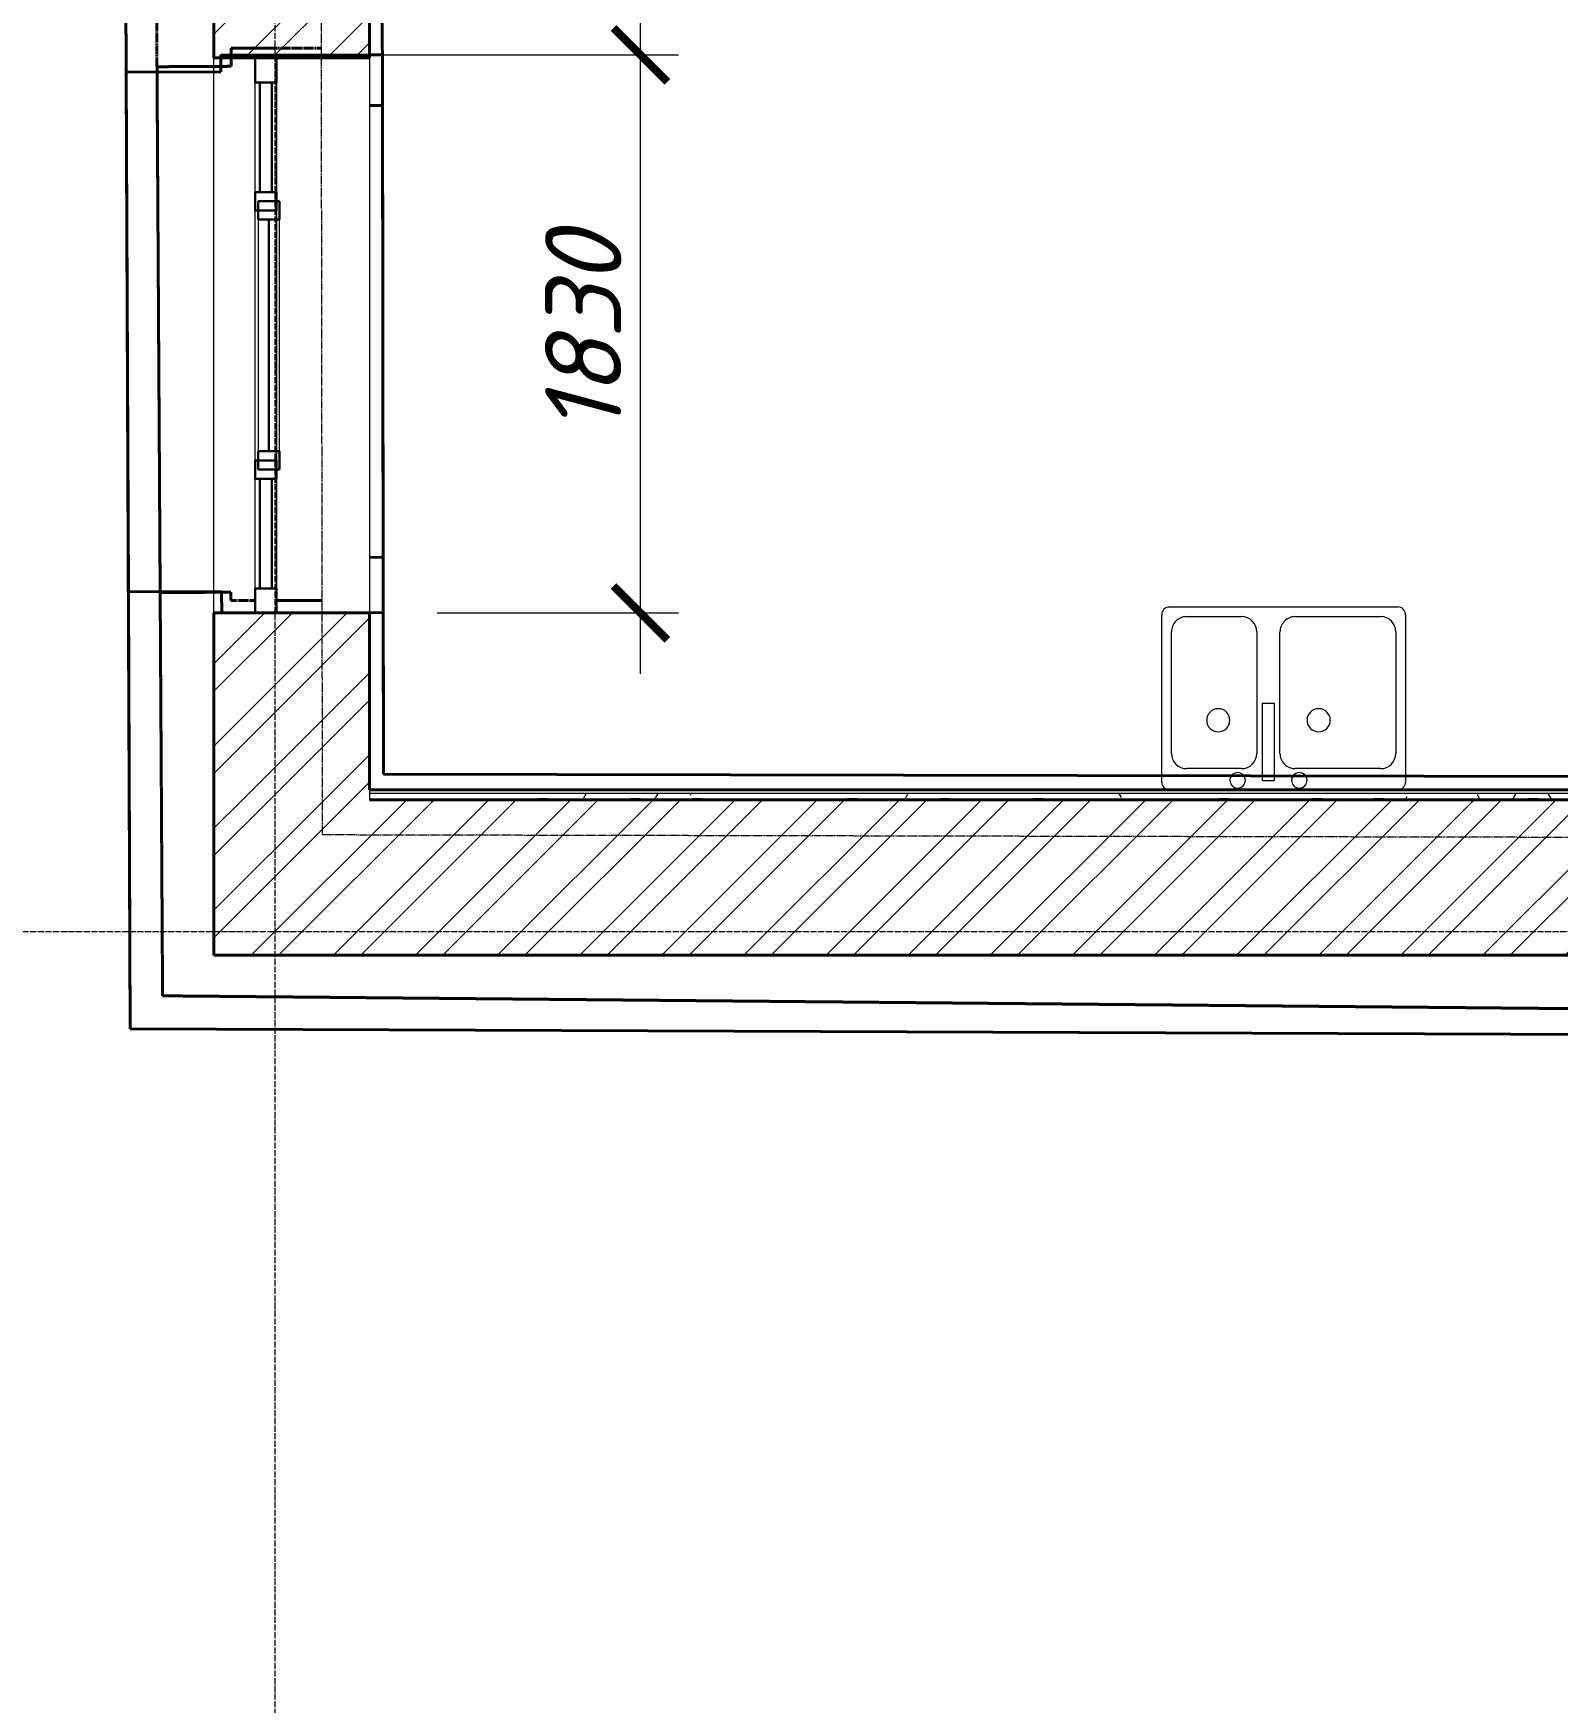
# Model space of a CAD drawing. Header units: millimetres. Extents: x 749182 to 2267578, y 70462 to 311449.
# Drawn here: x 1951487 to 1956488, y 81695 to 87169 of the extents above; entities that cross this region are included whole.
import ezdxf

# ---------------------------------------------------------------- set-up
doc = ezdxf.new("R2010")
doc.units = ezdxf.units.MM
for name, pattern in [('ADSK_Линия сетки', [25, 20, -2.5, 0, -2.5]), ('ADSK_Сверху', [4.5, 3, -1.5]), ('осеваяX2', [4, 2.5, -0.5, 0.5, -0.5])]:
    doc.linetypes.add(name, pattern=pattern)
doc.layers.get('Defpoints').update_dxf_attribs({"color": 255})
for name, color, linetype, lineweight in [('_ Окна', 7, 'Continuous', 30), ('Витраж', 7, 'Continuous', 9), ('Окна', 7, 'Continuous', 18), ('Оси', 165, 'осеваяX2', 13), ('Панели витража', 7, 'Continuous', 9), ('Перекрытие', 7, 'Continuous', 18), ('размеры', 7, 'Continuous', 9), ('Сантехника', 7, 'Continuous', 18), ('Стены', 184, 'Continuous', 40), ('Стены внутренние', 7, 'Continuous', 18), ('Стены наружные', 7, 'Continuous', 18), ('Стены разрез', 7, 'Continuous', 35), ('Стены штриховка', 7, 'Continuous', 18)]:
    doc.layers.add(name, color=color, linetype=linetype, lineweight=lineweight)
doc.styles.add('М2', font='isocpeui.ttf')
doc.dimstyles.new('SPDS 1_100', dxfattribs={"dimscale": 100, "dimtxt": 2.5, "dimasz": 1.77, "dimexe": 1.25, "dimexo": 0.625, "dimtad": 1, "dimdec": 0, "dimrnd": 0.001, "dimzin": 9, "dimtxsty": 'М2', "dimblk": 'ARCHTICK', "dimcen": 2.5, "dimdle": 2, "dimclrt": 256, "dimadec": 0, "dimazin": 2, "dimtfac": 0.75, "dimtdec": 0, "dimtmove": 1, "dimatfit": 3, "dimfxl": 0, "dimtolj": 1, "dimlwd": 9, "dimlwe": 9, "dimarcsym": 0})
pattern_1 = [(45, (1958220.23, 75616.62), (-134.7038, 134.7038), []), (45, (1958310.03, 75616.62), (-134.7038, 134.7038), [])]

# ---------------------------------------------------------------- blocks, each defined once
blk = doc.blocks.new('Существующие стены 2 этаж - Существующие стены 2 этаж-699583-01 План 1-го этажа маркировочный')
at = {"layer": 'Стены', "color": 254, "linetype": 'ADSK_Сверху', "true_color": 0xe8c5d7}
for p, q in [((-6309.6, 8396), (-6353.1, 15628.6)), ((-6334.1, 12476), (-6327.9, 11443.1)), ((-6084.3, 11444.5), (-6084.3, 11503.9)), ((-6084.3, 11503.9), (-5944.3, 11503.8)), ((-5944.3, 11503.8), (-6084.3, 11503.9)), ((-6084.3, 11503.9), (-6084.3, 11444.5)), ((-5944.3, 11503.8), (-5788.4, 11503.7)), ((-5788.4, 11503.7), (-5944.3, 11503.8)), ((-6327.9, 11443.1), (-6084.3, 11444.5)), ((-6084.3, 11444.5), (-6327.9, 11443.1)), ((-6327.9, 11443.1), (-6317.5, 9718.4)), ((-6327.9, 11443.1), (-6317.5, 9718.4)), ((-6317.5, 9718.4), (-6327.9, 11443.1)), ((-6085.5, 9719.8), (-6317.5, 9718.4)), ((-6317.5, 9718.4), (-6085.5, 9719.8)), ((-6317.5, 9718.4), (-6309.6, 8396)), ((-6085.6, 9692.9), (-6085.5, 9719.8)), ((-6085.5, 9719.8), (-6085.6, 9692.9)), ((-6006, 9692.8), (-6085.6, 9692.9)), ((-6085.6, 9692.9), (-6006, 9692.8)), ((-5785.8, 9692.7), (-5936, 9692.8)), ((-5936, 9692.8), (-5785.8, 9692.7)), ((-6309.6, 8396), (45.2, 8338.2)), ((45.2, 8338.2), (-6309.6, 8396))]:
    blk.add_line(p, q, dxfattribs=at)
blk = doc.blocks.new('Прямоугольный импост - 70х20_60мм-1225109-01 План 1-го этажа маркировочный')
at = {"layer": 'Витраж', "color": 253, "linetype": 'ADSK_Сверху', "true_color": 0xaaaaaa}
for p, q in [((-5936, 11471.9), (-6006, 11471.9)), ((-6006, 11391.9), (-6006, 11471.9)), ((-5936, 11391.9), (-5936, 11471.9)), ((-6006, 11001.9), (-6006, 11031.9)), ((-5936, 11001.9), (-5936, 11031.9))]:
    blk.add_line(p, q, dxfattribs=at)
blk = doc.blocks.new('Прямоугольный импост - 70х20_60мм-1236811-01 План 1-го этажа маркировочный')
at = {"layer": 'Витраж', "color": 253, "linetype": 'ADSK_Сверху', "true_color": 0xaaaaaa}
for p, q in [((-80, 35), (0, 35)), ((0, 35), (0, -35)), ((0, -35), (-80, -35))]:
    blk.add_line(p, q, dxfattribs=at)
blk = doc.blocks.new('Прямоугольный импост - 70х20_60мм-1236812-01 План 1-го этажа маркировочный')
at = {"layer": 'Витраж', "color": 253, "linetype": 'ADSK_Сверху', "true_color": 0xaaaaaa}
for p, q in [((0, 35), (-80, 35)), ((0, -35), (0, 35)), ((-80, -35), (0, -35))]:
    blk.add_line(p, q, dxfattribs=at)
blk = doc.blocks.new('Прямоугольный импост - 70х20_60мм-1225111-01 План 1-го этажа маркировочный')
at = {"layer": 'Витраж', "color": 253, "linetype": 'ADSK_Сверху', "true_color": 0xaaaaaa}
for p, q in [((-6006, 10971.9), (-6006, 11001.9)), ((-5936, 10971.9), (-5936, 11001.9)), ((-6006, 10121.9), (-6006, 10151.9)), ((-5936, 10121.9), (-5936, 10151.9))]:
    blk.add_line(p, q, dxfattribs=at)
blk = doc.blocks.new('Прямоугольный импост - 70х20_60мм-1225113-01 План 1-го этажа маркировочный')
at = {"layer": 'Витраж', "color": 253, "linetype": 'ADSK_Сверху', "true_color": 0xaaaaaa}
for p, q in [((-6006, 10091.9), (-6006, 10121.9)), ((-5936, 10091.9), (-5936, 10121.9)), ((-6006, 9651.9), (-6006, 9731.9)), ((-5936, 9651.9), (-5936, 9731.9)), ((-6006, 9651.9), (-5936, 9651.9))]:
    blk.add_line(p, q, dxfattribs=at)
blk = doc.blocks.new('Прямоугольный импост - 70х60мм-1236807-01 План 1-го этажа маркировочный')
at = {"layer": 'Витраж', "color": 253, "linetype": 'ADSK_Сверху', "true_color": 0xaaaaaa}
for p, q in [((-30, 35), (30, 35)), ((30, -35), (-30, -35))]:
    blk.add_line(p, q, dxfattribs=at)
blk = doc.blocks.new('Прямоугольный импост - 70х60мм-1225009-01 План 1-го этажа маркировочный')
at = {"layer": 'Витраж', "color": 253, "linetype": 'ADSK_Сверху', "true_color": 0xaaaaaa}
for p, q in [((-5936, 11391.9), (-6006, 11391.9)), ((-6006, 11031.9), (-6006, 11391.9)), ((-5936, 11031.9), (-5936, 11391.9)), ((-6006, 11031.9), (-5936, 11031.9))]:
    blk.add_line(p, q, dxfattribs=at)
blk = doc.blocks.new('Прямоугольный импост - 70х60мм-1242018-01 План 1-го этажа маркировочный')
at = {"layer": 'Витраж', "color": 253, "linetype": 'ADSK_Сверху', "true_color": 0xaaaaaa}
for p, q in [((-5936, 19333.9), (-6006, 19333.9)), ((-6006, 18513.9), (-6006, 19333.9)), ((-5936, 18513.9), (-5936, 19333.9)), ((-6006, 18513.9), (-5936, 18513.9))]:
    blk.add_line(p, q, dxfattribs=at)
blk = doc.blocks.new('Существующие стены 1 эт - Существующие стены 1 эт-653793-01 План 1-го этажа маркировочный')
at = {"layer": 'Стены'}
for p, q in [((-6415.7, 8287.6), (-6440.1, 14023.3)), ((-5589.1, 11975.7), (-5588.2, 11315.6)), ((-6118.3, 11471.9), (-6118.2, 11426.2)), ((-5588.4, 11482.6), (-5631, 11482.5)), ((-5588.4, 11482.6), (-5585.8, 9652.7)), ((-6118.2, 11426.2), (-6429.1, 11424.9)), ((-6421.8, 9720.5), (-6429.1, 11424.9)), ((-5631, 11315.6), (-5588.2, 11315.6)), ((-5588.2, 11315.6), (-5631, 11315.6)), ((-5588.2, 11315.6), (-5586, 9834.1)), ((-5586, 9834.1), (-5588.2, 11315.6)), ((-5588.2, 11315.6), (-5586, 9834.1)), ((-5586, 9834.1), (-5631, 9834)), ((-5631, 9834), (-5586, 9834.1)), ((-5586, 9834.1), (-5585, 9123.2)), ((-6421.8, 9720.5), (-6115.8, 9721.8)), ((-6115.8, 9721.8), (-6115.7, 9651.9)), ((-6115.7, 9651.9), (-6006, 9652.1)), ((-5936, 9652.2), (-5585.8, 9652.7)), ((-5585, 9123.2), (380.1, 9111.3)), ((-29.8, 8263.2), (-6415.7, 8287.6))]:
    blk.add_line(p, q, dxfattribs=at)
at = {"layer": 'Стены разрез'}
for p, q in [((-6439.6, 13891.3), (-6429.1, 11424.9)), ((-5588.4, 11482.6), (-5591.8, 13891.3)), ((-6118.3, 11481.8), (-5978.3, 11482)), ((-6118.2, 11426.2), (-6118.3, 11481.8)), ((-5978.3, 11482), (-5588.4, 11482.6)), ((-6429.1, 11424.9), (-6118.2, 11426.2)), ((-6115.8, 9721.8), (-6421.8, 9720.5)), ((-6421.8, 9720.5), (-6415.7, 8287.6)), ((-6115.7, 9651.9), (-6115.8, 9721.8)), ((-5975.7, 9652.1), (-6115.7, 9651.9)), ((-5585.8, 9652.7), (-5975.7, 9652.1)), ((-5585, 9123.2), (-5585.8, 9652.7)), ((830.5, 9110.3), (-5585, 9123.2)), ((-6415.7, 8287.6), (-29.8, 8263.2))]:
    blk.add_line(p, q, dxfattribs=at)
blk = doc.blocks.new('Системная панель - _AR_Стекло_40мм_привязка по центру-1239009-01 План 1-го этажа маркировочный')
at = {"layer": 'Панели витража', "lineweight": 30}
for p, q in [((180, 20), (-180, 20)), ((-180, 20), (-180, -20)), ((180, -20), (180, 20)), ((-180, -20), (180, -20))]:
    blk.add_line(p, q, dxfattribs=at)
blk = doc.blocks.new('Прямоугольный импост - 70х20_60мм-1225026-01 План 1-го этажа маркировочный')
at = {"layer": 'Витраж', "lineweight": 30}
for p, q in [((-80, 35), (0, 35)), ((-80, -35), (-80, 35)), ((0, 35), (0, -35)), ((0, -35), (-80, -35))]:
    blk.add_line(p, q, dxfattribs=at)
blk = doc.blocks.new('Прямоугольный импост - 70х20_60мм-1225023-01 План 1-го этажа маркировочный')
at = {"layer": 'Витраж', "lineweight": 30}
for p, q in [((0, 35), (-80, 35)), ((-80, 35), (-80, -35)), ((0, -35), (0, 35)), ((-80, -35), (0, -35))]:
    blk.add_line(p, q, dxfattribs=at)
blk = doc.blocks.new('Витраж-тент со смещением вовне - 60мм 30 сдвиг-1466942-01 План 1-го этажа маркировочный')
at = {"layer": '_ Окна'}
for p, q in [((-440, 25), (-440, -45)), ((-440, 25), (-380, 25)), ((-440, -45), (-440, 25)), ((-380, 25), (-380, -45)), ((440, 25), (380, 25)), ((380, 25), (380, -45)), ((440, -45), (440, 25)), ((440, -45), (440, 25)), ((-380, -45), (-440, -45)), ((-380, -10), (380, -10)), ((380, -45), (440, -45))]:
    blk.add_line(p, q, dxfattribs=at)
at = {"layer": 'Окна'}
for p, q in [((380, 25), (-380, 25)), ((-380, -45), (380, -45))]:
    blk.add_line(p, q, dxfattribs=at)
blk = doc.blocks.new('Прямоугольный импост - 70х60мм-V40-01 План 1-го этажа маркировочный')
at = {"layer": 'Витраж'}
for p, q in [((-6006, 9731.9), (-6006, 10091.9)), ((-5936, 10091.9), (-5936, 9731.9))]:
    blk.add_line(p, q, dxfattribs=at)
blk = doc.blocks.new('Прямоугольный импост - 70х60мм-V131-01 План 1-го этажа маркировочный')
at = {"layer": 'Витраж', "lineweight": 30}
for p, q in [((-30, 35), (30, 35)), ((-30, -35), (-30, 35)), ((30, 35), (30, -35)), ((30, -35), (-30, -35))]:
    blk.add_line(p, q, dxfattribs=at)
blk = doc.blocks.new('Прямоугольный импост - 70х60мм-V130-01 План 1-го этажа маркировочный')
at = {"layer": 'Витраж'}
for p, q in [((-6006, 18513.9), (-6006, 19333.9)), ((-5936, 19333.9), (-5936, 18513.9))]:
    blk.add_line(p, q, dxfattribs=at)
blk = doc.blocks.new('Раковина-Двойная-2D - 800 x 600 мм-1933214-01 План 1-го этажа маркировочный')
at = {"layer": 'Сантехника'}
for p, q in [((-118.3, -61.3), (-118.3, -41.4)), ((312.6, -62.1), (312.6, -46)), ((312.6, -46), (350.7, -46)), ((350.7, -46), (350.7, -62.2)), ((681.7, -41.4), (681.7, -62.9)), ((-118.3, -590.6), (-118.3, -61.3)), ((-36.6, -85.8), (243.6, -85.8)), ((312.6, -301), (312.6, -62.1)), ((350.7, -62.2), (350.7, -301)), ((419.8, -85.8), (599.9, -85.8)), ((681.7, -62.9), (681.7, -590.6)), ((-86.6, -534.3), (-86.6, -135.8)), ((293.6, -135.8), (293.6, -534.3)), ((369.8, -534.3), (369.8, -135.8)), ((649.9, -135.8), (649.9, -534.3)), ((350.7, -301), (312.6, -301)), ((243.6, -584.3), (-36.6, -584.3)), ((599.9, -584.3), (419.8, -584.3)), ((660.3, -616), (-92.9, -616))]:
    blk.add_line(p, q, dxfattribs=at)
for centre, radius, start, end in [((-92.9, -41.4), 25.4, 90, 180), ((230.1, -47.7), 25.4, 0, 180), ((230.1, -47.7), 25.4, 180, 215.487), ((230.1, -47.7), 25.4, 324.3163, 0), ((432.5, -47.7), 25.4, 0, 180), ((432.5, -47.7), 25.4, 180, 216.5077), ((432.5, -47.7), 25.4, 323.2974, 0), ((656.3, -41.4), 25.4, 0, 90), ((-36.6, -135.8), 50, 90, 180), ((230.1, -47.7), 25.4, 215.487, 324.3163), ((243.6, -135.8), 50, 360, 90), ((419.8, -135.8), 50, 90, 180), ((432.5, -47.7), 25.4, 216.5077, 323.2974), ((599.9, -135.8), 50, 0, 90), ((166.6, -244.4), 38.1, 0, 180), ((496, -244.4), 38.1, 0, 180), ((166.6, -244.4), 38.1, 180, 0), ((496, -244.4), 38.1, 180, 0), ((-36.6, -534.3), 50, 180, 270), ((243.6, -534.3), 50, 270, 0), ((419.8, -534.3), 50, 180, 270), ((599.9, -534.3), 50, 270, 0), ((-92.9, -590.6), 25.4, 180, 270), ((656.3, -590.6), 25.4, 269.9797, 359.9797)]:
    blk.add_arc(centre, radius, start, end, dxfattribs=at)
blk = doc.blocks.new('_ArchTick')
at = {"color": 0, "linetype": 'ByBlock', "const_width": 0.15}
blk.add_lwpolyline([(-0.5, -0.5), (0.5, 0.5)], dxfattribs=at)
blk = doc.blocks.new('*D2819')
at = {"layer": 'Defpoints', "color": 0, "lineweight": 20, "transparency": 16777216}
for p in [(1952101.9, 87098.5), (1953478.3, 87098.5), (1952749.2, 85268.5)]:
    blk.add_point(p, dxfattribs=at)
at = {"layer": 'размеры', "color": 0, "lineweight": 9, "transparency": 16777216}
for p, q in [((1953478.3, 85068.5), (1953478.3, 87298.5)), ((1952164.4, 87098.5), (1953603.3, 87098.5)), ((1952811.7, 85268.5), (1953603.3, 85268.5))]:
    blk.add_line(p, q, dxfattribs=at)
at = {"layer": 'размеры', "color": 0, "lineweight": 9, "transparency": 16777216, "xscale": 177, "yscale": 177, "zscale": 177}
for p, rotation in [((1953478.3, 87098.5), 90), ((1953478.3, 85268.5), 270)]:
    blk.add_blockref('_ArchTick', p, dxfattribs=dict(at, rotation=rotation))
at = {"layer": 'размеры', "lineweight": 20, "transparency": 16777216, "insert": (1953290.8, 86183.5), "char_height": 250, "width": 560.473, "attachment_point": 5, "rotation": 90, "style": 'М2'}
blk.add_mtext('\\A1;1830', dxfattribs=at)

msp = doc.modelspace()

# ---------------------------------------------------------------- hatches: boundary and pattern name
at = {"layer": 'Стены внутренние', "lineweight": 9}
h = msp.add_hatch(dxfattribs=at)
h.set_pattern_fill('FP_2', color=256, style=0, pattern_type=2)
h.set_pattern_definition([(0, (1958220.23, 75616.62), (406.4, 101.6), [33.528, -271.272, 33.528, -271.272, -1625.6]), (0, (1958220.23, 75616.62), (406.4, 101.6), [-609.6, 33.528, -576.072, 33.528, -271.272, -711.2]), (0, (1958220.23, 75616.62), (406.4, 101.6), [-1524, 33.528, -169.672, 33.528, -474.472]), (120, (1958372.63, 75667.42), (-291.1882, 301.1527), [33.528, -271.272, 33.528, -271.272, -1625.6]), (120, (1958372.63, 75667.42), (-291.1882, 301.1527), [-609.6, 33.528, -576.072, 33.528, -271.272, -711.2]), (120, (1958372.63, 75667.42), (-291.1882, 301.1527), [-1524, 33.528, -169.672, 33.528, -474.472]), (240, (1958423.43, 75870.62), (-115.2118, -402.7527), [33.528, -271.272, 33.528, -271.272, -1625.6]), (240, (1958423.43, 75870.62), (-115.2118, -402.7527), [-609.6, 33.528, -576.072, 33.528, -271.272, -711.2]), (240, (1958423.43, 75870.62), (-115.2118, -402.7527), [-1524, 33.528, -169.672, 33.528, -474.472])])
h.paths.add_polyline_path([(1953177.7153, 84655.8711), (1958635.8559, 84655.8711), (1958635.6338, 84675.8711), (1952589.1837, 84675.8711), (1952589.1837, 84655.8711), (1952721.0667, 84655.8711)])
at = {"layer": 'Стены наружные', "lineweight": 9}
h = msp.add_hatch(dxfattribs=at)
h.set_pattern_fill('FP_3', color=256, angle=45, style=0, pattern_type=2)
h.set_pattern_definition(pattern_1)
h.paths.add_polyline_path([(1952435.3081, 84655.8711), (1952589.1837, 84655.8711), (1952589.1837, 85268.5439), (1952079.1837, 85268.5439), (1952079.1837, 84655.8711), (1952418.5194, 84655.8711)])
h.paths.add_polyline_path([(1952079.1837, 87088.5439), (1952589.1837, 87088.5439), (1952589.1837, 89589.9214), (1952079.1837, 89589.9214), (1952079.1837, 87098.6626)])
h.paths.add_polyline_path([(1952149.1837, 91104.9214), (1952589.1837, 91104.9214), (1952589.1837, 93630.4907), (1952079.1837, 93630.4907), (1952079.1837, 91104.9214)])
h.paths.add_polyline_path([(1952094.0691, 95450.4907), (1952589.1837, 95450.4907), (1952589.1837, 96537.6102), (1952079.1837, 96537.6102), (1952079.1837, 95450.4907), (1952081.0722, 95450.4907)])
h = msp.add_hatch(dxfattribs=at)
h.set_pattern_fill('FP_3', color=256, angle=45, style=0, pattern_type=2)
h.set_pattern_definition(pattern_1)
h.paths.add_polyline_path([(1958510.7245, 84145.8711), (1959020.7245, 84145.8711), (1959020.7245, 84655.8711), (1952079.1837, 84655.8711), (1952079.1837, 84145.8711), (1958460.6539, 84145.8711)])

# ---------------------------------------------------------------- linework, layer by layer
at = {"layer": 'Оси', "linetype": 'ADSK_Линия сетки'}
for p, q in [((1952280.1361, 71313.2448), (1952280.1361, 120038.4712)), ((1947134.001, 84223.407), (2009148.6289, 84223.407))]:
    msp.add_line(p, q, dxfattribs=at)
at = {"layer": 'Перекрытие', "linetype": 'ADSK_Сверху'}
for p, q in [((1952435.4727, 84540.2681), (1952428.7117, 89289.6149)), ((1958751.5116, 84527.5668), (1952435.4727, 84540.2681))]:
    msp.add_line(p, q, dxfattribs=at)
at = {"layer": 'Стены внутренние', "lineweight": 40}
msp.add_line((1958603.5233, 84687.8711), (1952589.1837, 84687.8711), dxfattribs=at)
at = {"layer": 'Стены наружные', "lineweight": 40}
for p, q in [((1952079.1837, 89589.9214), (1952079.1837, 87088.5439)), ((1952589.1837, 87088.5439), (1952589.1837, 89589.9214)), ((1952079.1837, 87088.5439), (1952589.1837, 87088.5439)), ((1952079.1837, 85268.5439), (1952079.1837, 84145.8711)), ((1952589.1837, 85268.5439), (1952079.1837, 85268.5439)), ((1952589.1837, 84687.8711), (1952589.1837, 85268.5439)), ((1958635.8559, 84655.8711), (1952589.1837, 84655.8711)), ((1952079.1837, 84145.8711), (1958510.7245, 84145.8711))]:
    msp.add_line(p, q, dxfattribs=at)
at = {"layer": 'Стены наружные'}
for p, q in [((1952079.1837, 85268.5439), (1952079.1837, 87088.5439)), ((1952589.1837, 87088.5439), (1952589.1837, 85269.2338))]:
    msp.add_line(p, q, dxfattribs=at)
at = {"layer": 'Стены штриховка'}
for p, q in [((1952589.1837, 84687.8711), (1952589.1837, 84655.8711)), ((1958605.5372, 84685.8711), (1952589.1837, 84685.8711)), ((1958615.6064, 84675.8711), (1952589.1837, 84675.8711))]:
    msp.add_line(p, q, dxfattribs=at)

# ---------------------------------------------------------------- block references
at = {"layer": '_ Окна', "rotation": 89.99999999999993}
msp.add_blockref('Витраж-тент со смещением вовне - 60мм 30 сдвиг-1466942-01 План 1-го этажа маркировочный', (1952249.1837, 86178.5439), dxfattribs=at)
at = {"layer": 'Витраж', "color": 253, "linetype": 'ADSK_Сверху', "true_color": 0xaaaaaa}
for name, p in [('Прямоугольный импост - 70х20_60мм-1225109-01 План 1-го этажа маркировочный', (1958220.2258, 75616.6187)), ('Прямоугольный импост - 70х60мм-1225009-01 План 1-го этажа маркировочный', (1958220.2258, 75616.6187)), ('Прямоугольный импост - 70х20_60мм-1225111-01 План 1-го этажа маркировочный', (1958220.2258, 75616.6187)), ('Прямоугольный импост - 70х60мм-1242018-01 План 1-го этажа маркировочный', (1958220.2258, 67254.6719)), ('Прямоугольный импост - 70х20_60мм-1225113-01 План 1-го этажа маркировочный', (1958220.2258, 75616.6187)), ('Прямоугольный импост - 70х60мм-1225009-01 План 1-го этажа маркировочный', (1958220.2258, 74316.6187))]:
    msp.add_blockref(name, p, dxfattribs=at)
at = {"layer": 'Витраж', "color": 253, "linetype": 'ADSK_Сверху', "true_color": 0xaaaaaa, "extrusion": (0, 0, -1), "rotation": 90.00000000000007}
for name, p in [('Прямоугольный импост - 70х20_60мм-1236811-01 План 1-го этажа маркировочный', (-1952249.1837, 87088.5439)), ('Прямоугольный импост - 70х60мм-1236807-01 План 1-го этажа маркировочный', (-1952249.1837, 86618.5439)), ('Прямоугольный импост - 70х60мм-1236807-01 План 1-го этажа маркировочный', (-1952249.1837, 85738.5439))]:
    msp.add_blockref(name, p, dxfattribs=at)
at = {"layer": 'Витраж', "extrusion": (0, 0, -1), "rotation": 90.00000000000007}
for name, p in [('Прямоугольный импост - 70х20_60мм-1225026-01 План 1-го этажа маркировочный', (-1952249.1837, 87088.5439)), ('Прямоугольный импост - 70х60мм-V131-01 План 1-го этажа маркировочный', (-1952249.1837, 86618.5439)), ('Прямоугольный импост - 70х60мм-V131-01 План 1-го этажа маркировочный', (-1952249.1837, 85738.5439))]:
    msp.add_blockref(name, p, dxfattribs=at)
at = {"layer": 'Витраж'}
for name, p in [('Прямоугольный импост - 70х60мм-V40-01 План 1-го этажа маркировочный', (1958220.2258, 76916.6187)), ('Прямоугольный импост - 70х60мм-V130-01 План 1-го этажа маркировочный', (1958220.2258, 67254.6719)), ('Прямоугольный импост - 70х60мм-V40-01 План 1-го этажа маркировочный', (1958220.2258, 75616.6187))]:
    msp.add_blockref(name, p, dxfattribs=at)
at = {"layer": 'Витраж', "color": 253, "linetype": 'ADSK_Сверху', "true_color": 0xaaaaaa, "rotation": 269.9999999999999}
msp.add_blockref('Прямоугольный импост - 70х20_60мм-1236812-01 План 1-го этажа маркировочный', (1952249.1837, 85268.5439), dxfattribs=at)
at = {"layer": 'Витраж', "rotation": 269.9999999999999}
msp.add_blockref('Прямоугольный импост - 70х20_60мм-1225023-01 План 1-го этажа маркировочный', (1952249.1837, 85268.5439), dxfattribs=at)
at = {"layer": 'Панели витража', "rotation": 89.99999999999993}
for p in [(1952249.1837, 86828.5439), (1952249.1837, 85528.5439)]:
    msp.add_blockref('Системная панель - _AR_Стекло_40мм_привязка по центру-1239009-01 План 1-го этажа маркировочный', p, dxfattribs=at)
at = {"layer": 'Сантехника', "rotation": 180}
msp.add_blockref('Раковина-Двойная-2D - 800 x 600 мм-1933214-01 План 1-го этажа маркировочный', (1955870.213, 84671.8711), dxfattribs=at)
at = {"layer": 'Стены', "color": 254, "linetype": 'ADSK_Сверху', "true_color": 0xe8c5d7}
msp.add_blockref('Существующие стены 2 этаж - Существующие стены 2 этаж-699583-01 План 1-го этажа маркировочный', (1958220.2258, 75616.6187), dxfattribs=at)
at = {"layer": 'Стены', "color": 243, "true_color": 0xbb5389}
msp.add_blockref('Существующие стены 1 эт - Существующие стены 1 эт-653793-01 План 1-го этажа маркировочный', (1958220.2258, 75616.6187), dxfattribs=at)

# ---------------------------------------------------------------- dimensions: what is measured, and where the dimension line sits
at = {"layer": 'размеры', "lineweight": 20}
dim = msp.add_linear_dim(base=(1953478.3386, 87098.4633), p1=(1952749.1837, 85268.5439), p2=(1952101.9293, 87098.4633), angle=90, dimstyle='SPDS 1_100', dxfattribs=at)
dim.commit()
dim.dimension.update_dxf_attribs({"geometry": '*D2819', "text_midpoint": (1953290.8386, 86183.5036)})

doc.saveas('drawing.dxf')
